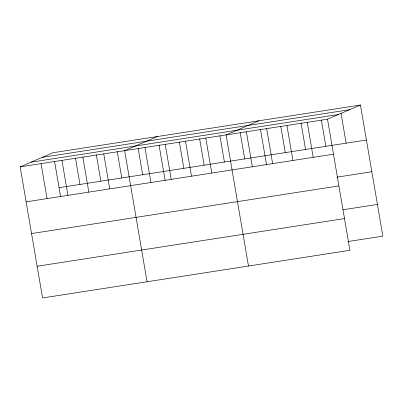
<?xml version="1.0" encoding="UTF-8"?>
<svg xmlns="http://www.w3.org/2000/svg" width="403" height="403" viewBox="0 0 403 403"><rect width="100%" height="100%" fill="white"/><g stroke="black" fill="none" stroke-linecap="round" stroke-linejoin="round"><path stroke-width="0.6" d="M360.438 105.037L327.508 119.197L349.915 250.298L42.562 297.963L20.15 166.857L53.085 152.702L360.438 105.037L382.85 236.143L347.809 241.573M157.583 136.496L124.653 150.651L147.06 281.757M259.013 120.764L226.078 134.924L248.49 266.03M42.214 157.371L349.572 109.707M31.016 162.187L338.374 114.523M20.15 166.857L327.508 119.197M59.065 187.687L366.423 140.022M26.13 201.848L333.488 154.183M336.802 177.179L371.843 171.743M31.55 233.564L338.908 185.904M343.003 209.762L377.43 204.422M37.136 266.247L344.494 218.582M340.993 113.092L346.137 143.171M321.337 119.923L325.851 146.314M307.222 122.341L313.202 157.331M301.051 123.066L305.565 149.463M286.936 125.489L292.916 160.475M280.765 126.215L285.279 152.606M266.65 128.633L272.63 163.623M260.479 129.358L266.559 164.903M246.364 131.781L252.343 166.766M240.198 132.506L244.707 158.898M219.912 135.65L224.421 162.046M205.792 138.073L211.771 173.058M199.626 138.798L204.135 165.19M185.506 141.216L191.49 176.207M179.34 141.942L183.854 168.338M165.22 144.36L171.204 179.35M159.054 145.09L165.129 180.635M144.939 147.508L150.918 182.499M138.153 148.329L142.667 174.726M117.253 151.568L121.766 177.965M103.752 153.896L109.732 188.881M96.352 154.812L100.866 181.204M82.852 157.135L88.831 192.125M75.452 158.052L79.965 184.448M61.951 160.379L67.931 195.364M54.551 161.296L60.626 196.84M41.051 163.618L47.03 198.608"/></g></svg>
